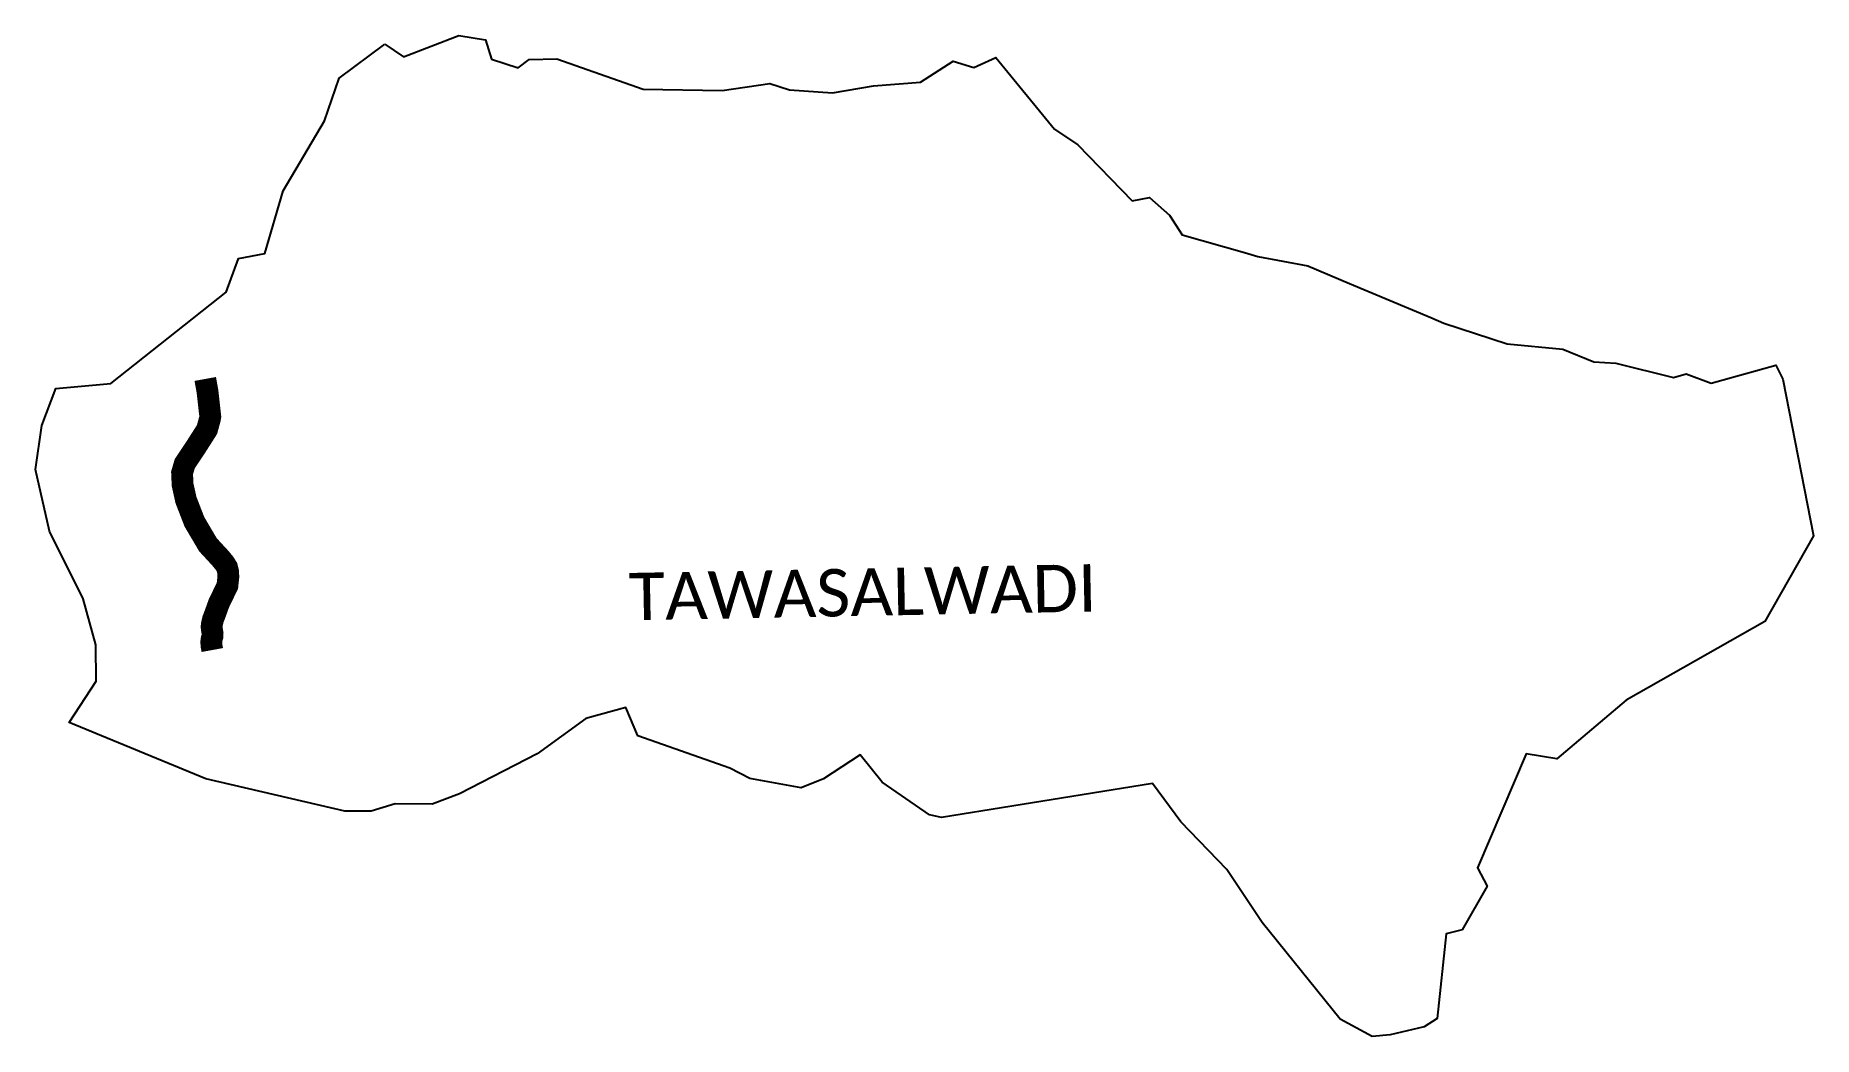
# Model space of a CAD drawing. Header units: metres. Extents: x 312772 to 316848, y 1913888 to 1916183.
import ezdxf

# ---------------------------------------------------------------- set-up
doc = ezdxf.new("R2010")
doc.units = ezdxf.units.M
doc.layers.add('NATURALLY PROTECTED', color=3, linetype='Continuous')
doc.layers.add('VILLAGE NAME', color=250, linetype='Continuous')
doc.styles.get("Standard").update_dxf_attribs({"font": 'simplex.shx'})

msp = doc.modelspace()

# ---------------------------------------------------------------- linework, layer by layer
at = {"color": 4, "flags": 128}
for points in [[(313615.5, 1916134), (313741.8, 1916182.8), (313803.2, 1916172.8), (313816.8, 1916128.5), (313878.1, 1916108.5), (313903.4, 1916128.2), (313966.6, 1916129.2), (314164.4, 1916059.7), (314345.6, 1916056.6), (314454.9, 1916072.7), (314500.3, 1916058), (314598.5, 1916051.6), (314692.7, 1916067.3), (314800.2, 1916075.8), (314875.6, 1916123.8), (314922.7, 1916109.2), (314973, 1916132.6), (315107.7, 1915968.2), (315161.6, 1915932.5), (315285.7, 1915803.8), (315325.3, 1915811.7), (315371.4, 1915771.1), (315400.3, 1915725.8), (315543.3, 1915685), (315573.7, 1915676.3), (315688.9, 1915654.9), (315784.5, 1915614.6), (315970.5, 1915536.1), (316000.2, 1915523.5), (316145.6, 1915475.7), (316273.6, 1915464), (316344.1, 1915435), (316394.9, 1915431.9), (316527.1, 1915399), (316555.7, 1915407.2), (316613.4, 1915385.4), (316761.8, 1915426.9), (316777.9, 1915395), (316847.8, 1915035.7), (316736.6, 1914839.1), (316418.7, 1914659.1), (316259.2, 1914524.1), (316189.2, 1914535.7), (316077.9, 1914274.5), (316099.4, 1914232.5), (316042.1, 1914132.7), (316006.1, 1914123.5), (315985.4, 1913929.3), (315955, 1913909.7), (315877.4, 1913891.6), (315836.4, 1913887.9), (315762.6, 1913927.8), (315583.7, 1914149.4), (315502.6, 1914270.4), (315397.3, 1914379.6), (315332.8, 1914467.9), (314848.6, 1914390.1), (314821.5, 1914395.7), (314712.7, 1914471), (314661.9, 1914533.4), (314578.3, 1914478.5), (314527.3, 1914457.8), (314409.5, 1914479.7), (314363.1, 1914503.1), (314152.3, 1914577.1), (314125.2, 1914641.8), (314033.3, 1914616.8), (313921.8, 1914536.1), (313743.3, 1914444.3), (313680.6, 1914420.6), (313595.7, 1914420.9), (313541.3, 1914404.2), (313480.5, 1914404.2), (313161.6, 1914478.2), (312848.4, 1914607.6), (312910.2, 1914702.4), (312910.1, 1914785.7), (312880.8, 1914891.4), (312803.9, 1915046.5), (312771.6, 1915188), (312785.8, 1915288.7), (312818.2, 1915373.9), (312944.5, 1915385), (313208.8, 1915594.7), (313236.9, 1915671.3), (313297.6, 1915682.7), (313339.3, 1915826.9), (313434.3, 1915987.3), (313468, 1916084.9), (313572.6, 1916163)], [(313572.6, 1916163), (313615.5, 1916134)]]:
    msp.add_lwpolyline(points, dxfattribs=at)
at = {"layer": 'NATURALLY PROTECTED', "const_width": 50, "flags": 128}
msp.add_lwpolyline([(313160.6, 1915395.4), (313165.7, 1915367.4), (313172.2, 1915309.3), (313171.4, 1915304), (313164.7, 1915279.4), (313143.3, 1915245.9), (313139.1, 1915239.4), (313113.8, 1915201.4), (313107.5, 1915180.3), (313108.7, 1915153), (313116.4, 1915118), (313135.8, 1915067.9), (313166.9, 1915015.1), (313195, 1914984.8), (313198.5, 1914980.5), (313205, 1914972.6), (313210.6, 1914963.4), (313213.1, 1914952.9), (313213.6, 1914941.5), (313211.4, 1914921.2), (313191.9, 1914880.8), (313182.2, 1914853.9), (313178.5, 1914844.4), (313176, 1914833.8), (313175.2, 1914826.8), (313176.3, 1914818.5), (313177.4, 1914811.8), (313177, 1914804.9), (313175.3, 1914799.2), (313174.5, 1914792.4), (313174.8, 1914786.6), (313175, 1914783.7), (313176.8, 1914773.9)], dxfattribs=at)

# ---------------------------------------------------------------- texts
at = {"layer": 'VILLAGE NAME', "insert": (314130.9, 1914950.5), "char_height": 108.748, "attachment_point": 1, "rotation": 1.1028}
msp.add_mtext_dynamic_manual_height_columns('{\\fCalibri|b0|i0|c0|p34;TAWASALWADI}', width=1571.314, gutter_width=543.7, heights=[0], dxfattribs=at)
msp.add_mtext_dynamic_manual_height_columns('{\\fCalibri|b0|i0|c0|p34;TAWASALWADI}', width=1571.314, gutter_width=543.7, heights=[0], dxfattribs=at)

doc.saveas('drawing.dxf')
